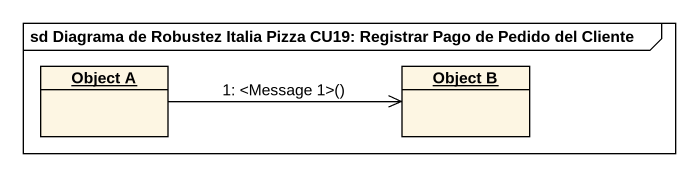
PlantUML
@startuml
mainframe sd Diagrama de Robustez Italia Pizza CU19: Registrar Pago de Pedido del Cliente
hide circle
hide empty members
object "Object A" as Object_A
object "Object B" as Object_B
Object_A -right-> Object_B : 1: <Message 1>()
@enduml
